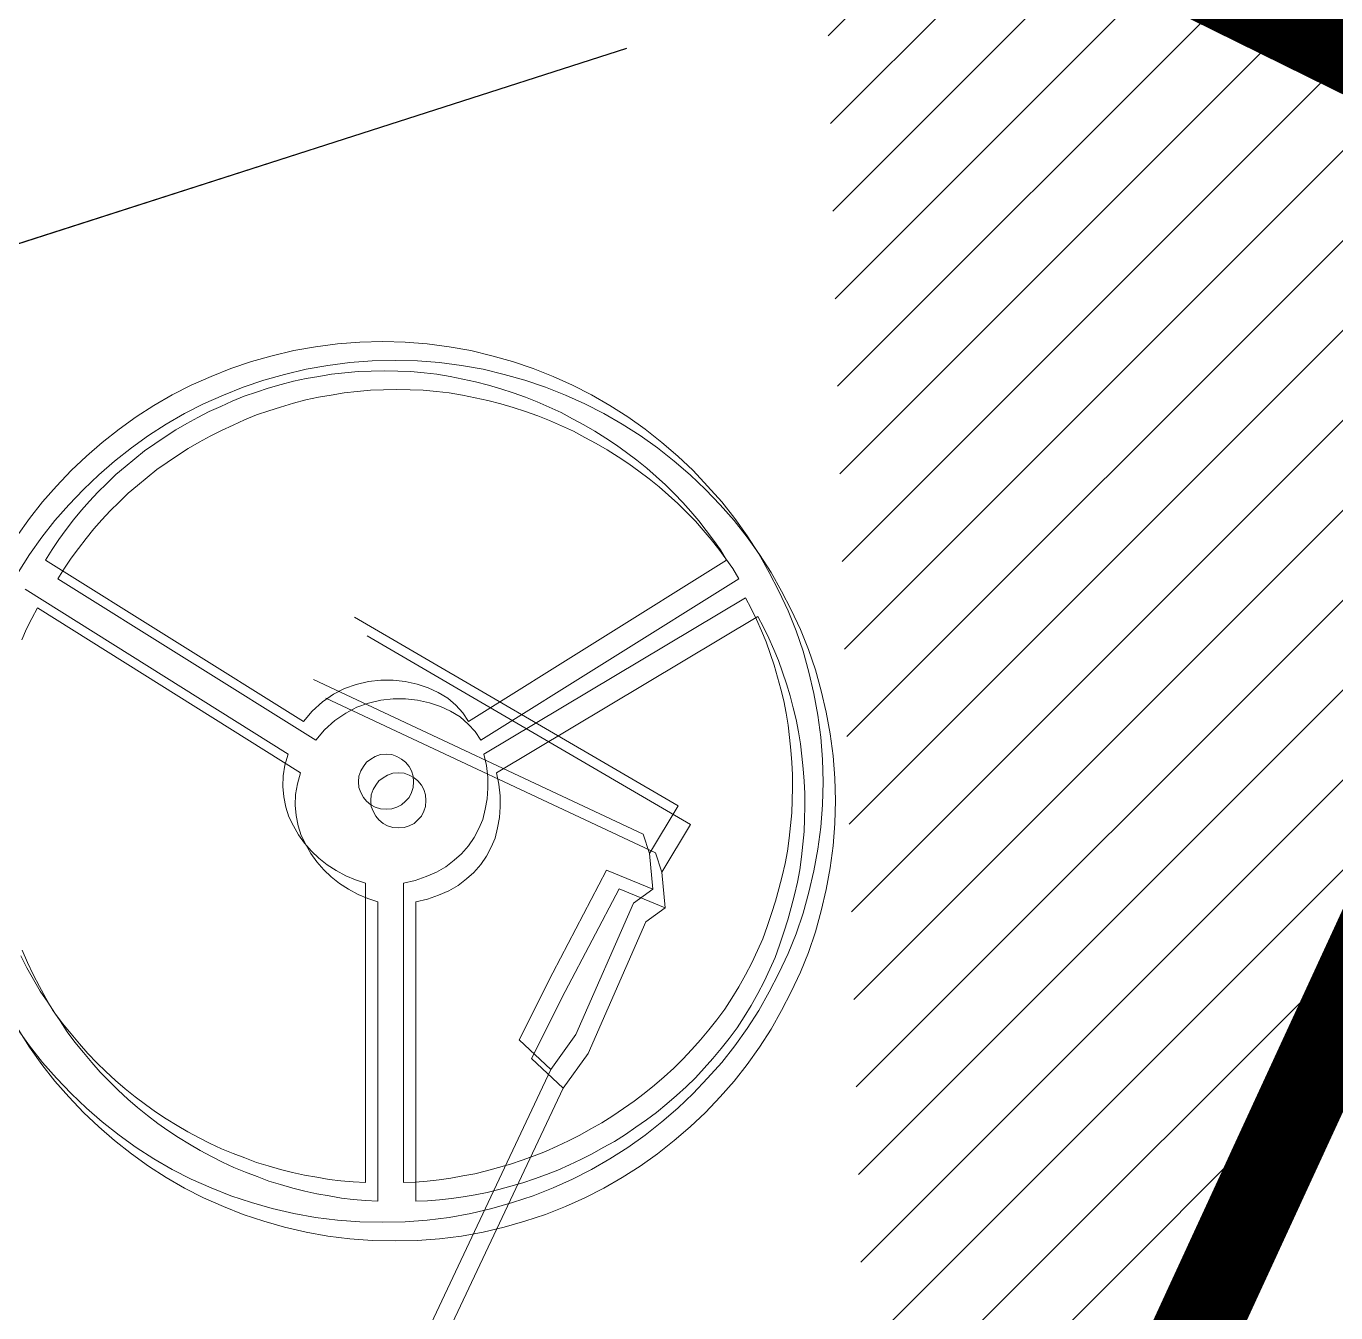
# Model space of a CAD drawing. Header units: millimetres. Extents: x 519 to 9564855, y -810 to 5021775.
# Drawn here: x 9525834.34 to 9525865.24, y 5001600.5 to 5001630.85 of the extents above; entities that cross this region are included whole.
import ezdxf

# ---------------------------------------------------------------- set-up
doc = ezdxf.new("R2010")
doc.units = ezdxf.units.MM
doc.header["$LTSCALE"] = 2
doc.header["$MEASUREMENT"] = 0
doc.layers.add('COMPOUND', color=3, linetype='Continuous')
doc.layers.add('Скважины на 2015 год', color=7, linetype='Continuous')
for name, color, linetype, lineweight in [('PPLINE_GAS', 4, 'GAS_LINE', 30), ('Электро', 1, 'Continuous', 30), ('Электроснаб', 1, 'Continuous', 18), ('Электроснабжене', 1, 'Continuous', 18)]:
    doc.layers.add(name, color=color, linetype=linetype, lineweight=lineweight)
doc.styles.add('92051501$0$STANDARD', font='simplex.shx')
doc.linetypes.add('GAS_LINE', pattern='A,0.5,-0.2,["G",92051501$0$STANDARD,S=0.1,R=0,X=-0.1,Y=-0.05],-0.05', length=0.75)

msp = doc.modelspace()

# ---------------------------------------------------------------- hatches: boundary and pattern name
at = {"layer": 'Скважины на 2015 год', "linetype": 'ByBlock', "lineweight": 0, "ltscale": 5}
h = msp.add_hatch(dxfattribs=at)
h.set_pattern_fill('ANSI31', color=5, scale=12, style=0)
h.set_pattern_definition([(45, (0, 0), (-1.06066017178, 1.06066017178), [])])
edge = h.paths.add_edge_path()
edge.add_line((9525958.60383, 5001708.27085), (9525893.39864, 5001566.17323))
edge.add_line((9525874.00084, 5001626.27393), (9525853.10121, 5001636.5747))
edge.add_line((9525854.49929, 5001583.97465), (9525874.00084, 5001626.27393))
edge.add_line((9525853.10121, 5001636.5747), (9525897.80482, 5001735.37307))
edge.add_line((9525897.80482, 5001735.37307), (9525958.60383, 5001708.27085))
edge.add_line((9525893.337, 5001566.055), (9525854.49929, 5001583.97465))
h.paths.add_polyline_path([(9525871.46676, 5001634.53519), (9526011.01907, 5001690.91766), (9525998.22147, 5001722.59302), (9525858.66916, 5001666.21054)], flags=9)

# ---------------------------------------------------------------- linework, layer by layer
at = {"layer": 'COMPOUND', "lineweight": 0, "const_width": 2, "elevation": 0}
msp.add_lwpolyline([(9525893.39864, 5001566.17323), (9525854.49929, 5001583.97465), (9525874.00084, 5001626.27393), (9525853.10121, 5001636.5747), (9525897.80482, 5001735.37307), (9525958.60383, 5001708.27085), (9525893.39864, 5001566.17323)], dxfattribs=at)
at = {"layer": 'COMPOUND', "lineweight": 0, "const_width": 2}
msp.add_lwpolyline([(9525893.337, 5001566.055), (9525854.437, 5001583.855), (9525873.937, 5001626.155), (9525853.037, 5001636.455), (9525897.737, 5001735.255), (9525958.537, 5001708.155), (9525893.337, 5001566.055)], dxfattribs=at)
at = {"layer": 'PPLINE_GAS', "linetype": 'GAS_LINE', "lineweight": 0, "ltscale": 20}
msp.add_line((9525846.72, 5001606.241), (9525826.777, 5001563.987), dxfattribs=at)
at = {"layer": 'PPLINE_GAS', "color": 4, "linetype": 'GAS_LINE', "lineweight": 0, "ltscale": 20}
msp.add_line((9525847.01128, 5001605.80031, 11.90027), (9525827.06828, 5001563.54631, 11.90027), dxfattribs=at)
at = {"layer": 'PPLINE_GAS', "lineweight": 0}
for points in [[(9525842.75122, 5001623.41183), (9525842.75122, 5001623.41183), (9525843.28094, 5001623.40144), (9525843.80028, 5001623.35989), (9525844.31962, 5001623.28719), (9525844.82856, 5001623.20409), (9525845.32713, 5001623.07945), (9525845.8153, 5001622.94443), (9525846.30348, 5001622.77824), (9525846.77088, 5001622.59128), (9525847.22789, 5001622.38354), (9525847.67452, 5001622.15504), (9525848.11076, 5001621.90575), (9525848.53662, 5001621.6357), (9525848.9417, 5001621.34487), (9525849.3364, 5001621.03327), (9525849.71032, 5001620.71128), (9525850.07385, 5001620.36852), (9525850.41661, 5001620.00499), (9525850.74899, 5001619.63107), (9525851.06059, 5001619.23637), (9525851.35142, 5001618.83129), (9525851.62147, 5001618.40543), (9525851.87075, 5001617.96919), (9525852.09926, 5001617.52256), (9525852.31738, 5001617.06555), (9525852.50434, 5001616.58776), (9525852.67053, 5001616.10997), (9525852.80556, 5001615.61141), (9525852.91981, 5001615.11285), (9525853.01329, 5001614.6039), (9525853.086, 5001614.08456), (9525853.12755, 5001613.55484), (9525853.13793, 5001613.02512), (9525853.13793, 5001613.02512), (9525853.12755, 5001612.48501), (9525853.086, 5001611.95529), (9525853.01329, 5001611.43595), (9525852.91981, 5001610.927), (9525852.80556, 5001610.42844), (9525852.67053, 5001609.92988), (9525852.50434, 5001609.4417), (9525852.31738, 5001608.9743), (9525852.09926, 5001608.51728), (9525851.87075, 5001608.07066), (9525851.62147, 5001607.63441), (9525851.35142, 5001607.20856), (9525851.06059, 5001606.80348), (9525850.74899, 5001606.40878), (9525850.41661, 5001606.03486), (9525850.07385, 5001605.67133), (9525849.71032, 5001605.32856), (9525849.3364, 5001605.00658), (9525848.9417, 5001604.69498), (9525848.53662, 5001604.40415), (9525848.11076, 5001604.13409), (9525847.67452, 5001603.88481), (9525847.22789, 5001603.6563), (9525846.77088, 5001603.44857), (9525846.30348, 5001603.26161), (9525845.8153, 5001603.10581), (9525845.32713, 5001602.96039), (9525844.82856, 5001602.84614), (9525844.31962, 5001602.75266), (9525843.80028, 5001602.69034), (9525843.28094, 5001602.64879), (9525842.75122, 5001602.63841), (9525842.75122, 5001602.63841), (9525842.21111, 5001602.64879), (9525841.68139, 5001602.69034), (9525841.16206, 5001602.75266), (9525840.65311, 5001602.84614), (9525840.14416, 5001602.96039), (9525839.65598, 5001603.10581), (9525839.16781, 5001603.26161), (9525838.7004, 5001603.44857), (9525838.233, 5001603.6563), (9525837.78637, 5001603.88481), (9525837.35013, 5001604.13409), (9525836.93466, 5001604.40415), (9525836.52958, 5001604.69498), (9525836.13489, 5001605.00658), (9525835.76097, 5001605.32856), (9525835.39743, 5001605.67133), (9525835.05467, 5001606.03486), (9525834.72229, 5001606.40878), (9525834.42108, 5001606.80348), (9525834.13025, 5001607.20856)], [(9525834.13025, 5001618.83129), (9525834.42108, 5001619.23637), (9525834.72229, 5001619.63107), (9525835.05467, 5001620.00499), (9525835.39743, 5001620.36852), (9525835.76097, 5001620.71128), (9525836.13489, 5001621.03327), (9525836.52958, 5001621.34487), (9525836.93466, 5001621.6357), (9525837.35013, 5001621.90575), (9525837.78637, 5001622.15504), (9525838.233, 5001622.38354), (9525838.7004, 5001622.59128), (9525839.16781, 5001622.77824), (9525839.65598, 5001622.94443), (9525840.14416, 5001623.07945), (9525840.65311, 5001623.20409), (9525841.16206, 5001623.28719), (9525841.68139, 5001623.35989), (9525842.21111, 5001623.40144), (9525842.75122, 5001623.41183)], [(9525840.88161, 5001614.4481), (9525840.88161, 5001614.4481), (9525841.08935, 5001614.69738), (9525841.32824, 5001614.9155), (9525841.58791, 5001615.09207), (9525841.84758, 5001615.2271), (9525842.12802, 5001615.32058), (9525842.41885, 5001615.39329), (9525842.70968, 5001615.42445), (9525843.0005, 5001615.42445), (9525843.28094, 5001615.39329), (9525843.56139, 5001615.33097), (9525843.82105, 5001615.24787), (9525844.05995, 5001615.13362), (9525844.28846, 5001614.99859), (9525844.47542, 5001614.8324), (9525844.6416, 5001614.65583), (9525844.77663, 5001614.4481), (9525850.86324, 5001618.26002), (9525850.86324, 5001618.26002), (9525850.71783, 5001618.49891), (9525850.55164, 5001618.72742), (9525850.38545, 5001618.95593), (9525850.20888, 5001619.18444), (9525850.02192, 5001619.40256), (9525849.83496, 5001619.62068), (9525849.62722, 5001619.82841), (9525849.41949, 5001620.03615), (9525849.20137, 5001620.23349), (9525848.98325, 5001620.43084), (9525848.74435, 5001620.6178), (9525848.50546, 5001620.79438), (9525848.26657, 5001620.97095), (9525848.01728, 5001621.13714), (9525847.75762, 5001621.30333), (9525847.49795, 5001621.44874), (9525847.22789, 5001621.59415), (9525846.95784, 5001621.73957), (9525846.6774, 5001621.86421), (9525846.39696, 5001621.98885), (9525846.11652, 5001622.1031), (9525845.82569, 5001622.20697), (9525845.53486, 5001622.30045), (9525845.24403, 5001622.38354), (9525844.94282, 5001622.46664), (9525844.6416, 5001622.52896), (9525844.34039, 5001622.59128), (9525844.02879, 5001622.64321), (9525843.72757, 5001622.67437), (9525843.41597, 5001622.70553), (9525843.10437, 5001622.71592), (9525842.79277, 5001622.7263), (9525842.79277, 5001622.7263), (9525842.48117, 5001622.71592), (9525842.16957, 5001622.70553), (9525841.85796, 5001622.67437), (9525841.54636, 5001622.64321), (9525841.24515, 5001622.59128), (9525840.94393, 5001622.53934), (9525840.64272, 5001622.47702), (9525840.35189, 5001622.40432), (9525840.05068, 5001622.31084), (9525839.77024, 5001622.21736), (9525839.47941, 5001622.12388), (9525839.19897, 5001622.00962), (9525838.92891, 5001621.88498), (9525838.65886, 5001621.76034), (9525838.3888, 5001621.62531), (9525838.12914, 5001621.4799), (9525837.86947, 5001621.33449), (9525837.62019, 5001621.1683), (9525837.37091, 5001621.00211), (9525837.13201, 5001620.83592), (9525836.9035, 5001620.64896), (9525836.675, 5001620.462), (9525836.45688, 5001620.27504), (9525836.23875, 5001620.06731), (9525836.03102, 5001619.85957), (9525835.83367, 5001619.65184), (9525835.64671, 5001619.43372), (9525835.45975, 5001619.20521), (9525835.28318, 5001618.9767), (9525835.1066, 5001618.74819), (9525834.9508, 5001618.5093), (9525834.795, 5001618.26002), (9525840.88161, 5001614.4481)], [(9525842.34614, 5001610.63617), (9525842.34614, 5001610.63617), (9525842.10725, 5001610.71927), (9525841.87874, 5001610.81275), (9525841.65023, 5001610.93739), (9525841.4425, 5001611.07242), (9525841.24515, 5001611.22822), (9525841.06857, 5001611.3944), (9525840.90239, 5001611.58136), (9525840.76736, 5001611.77871), (9525840.64272, 5001611.98645), (9525840.53885, 5001612.20457), (9525840.46615, 5001612.43307), (9525840.41421, 5001612.67197), (9525840.39344, 5001612.92125), (9525840.40383, 5001613.17053), (9525840.44537, 5001613.41981), (9525840.51808, 5001613.67948), (9525834.31721, 5001617.5745)], [(9525845.14017, 5001613.67948), (9525845.14017, 5001613.67948), (9525845.20249, 5001613.40943), (9525845.23365, 5001613.13937), (9525845.23365, 5001612.8797), (9525845.21287, 5001612.63042), (9525845.17133, 5001612.38114), (9525845.10901, 5001612.14225), (9525845.01552, 5001611.92413), (9525844.91166, 5001611.71639), (9525844.77663, 5001611.51904), (9525844.61044, 5001611.33208), (9525844.43387, 5001611.17628), (9525844.23652, 5001611.02048), (9525844.0184, 5001610.89584), (9525843.77951, 5001610.79197), (9525843.51984, 5001610.69849), (9525843.2394, 5001610.63617), (9525843.2394, 5001603.57321), (9525843.2394, 5001603.57321), (9525843.51984, 5001603.5836), (9525843.80028, 5001603.60437), (9525844.08072, 5001603.63553), (9525844.36116, 5001603.67708), (9525844.6416, 5001603.72901), (9525844.92204, 5001603.78094), (9525845.20249, 5001603.85365), (9525845.48293, 5001603.92636), (9525845.76337, 5001604.00945), (9525846.04381, 5001604.10293), (9525846.32425, 5001604.2068), (9525846.5943, 5001604.31067), (9525846.86436, 5001604.43531), (9525847.13441, 5001604.55995), (9525847.40447, 5001604.69498), (9525847.66414, 5001604.84039), (9525847.9238, 5001604.9858), (9525848.18347, 5001605.15199), (9525848.43275, 5001605.31818), (9525848.68203, 5001605.49475), (9525848.92093, 5001605.67133), (9525849.15982, 5001605.86867), (9525849.38833, 5001606.06602), (9525849.61684, 5001606.27376), (9525849.83496, 5001606.48149), (9525850.04269, 5001606.71), (9525850.25043, 5001606.9385), (9525850.44777, 5001607.1774), (9525850.63474, 5001607.41629), (9525850.8217, 5001607.66557), (9525850.98788, 5001607.92524), (9525851.15407, 5001608.1953), (9525851.15407, 5001608.1953), (9525851.30987, 5001608.47574), (9525851.45529, 5001608.75618), (9525851.59031, 5001609.04701), (9525851.71495, 5001609.32745), (9525851.81882, 5001609.61828), (9525851.92269, 5001609.91949), (9525852.01617, 5001610.21032), (9525852.09926, 5001610.50115), (9525852.17197, 5001610.80236), (9525852.24468, 5001611.10358), (9525852.29661, 5001611.3944), (9525852.33816, 5001611.69562), (9525852.36932, 5001611.99683), (9525852.40048, 5001612.29805), (9525852.41086, 5001612.58888), (9525852.42125, 5001612.89009), (9525852.42125, 5001613.1913), (9525852.40048, 5001613.48213), (9525852.3797, 5001613.77296), (9525852.34854, 5001614.07418), (9525852.31738, 5001614.365), (9525852.26545, 5001614.64544), (9525852.21352, 5001614.93627), (9525852.14081, 5001615.21671), (9525852.0681, 5001615.49715), (9525851.98501, 5001615.7776), (9525851.89153, 5001616.05804), (9525851.79805, 5001616.32809), (9525851.68379, 5001616.58776), (9525851.56954, 5001616.85781), (9525851.4449, 5001617.11748), (9525851.30987, 5001617.36676), (9525845.14017, 5001613.67948)], [(9525842.089, 5001616.913), (9525849.721, 5001612.462)], [(9525841.121, 5001615.44), (9525848.896, 5001611.79), (9525849.043, 5001611.337)], [(9525842.83432, 5001613.67948), (9525842.83432, 5001613.67948), (9525842.69929, 5001613.66909), (9525842.57465, 5001613.62755), (9525842.47078, 5001613.56523), (9525842.36691, 5001613.49252), (9525842.29421, 5001613.38865), (9525842.23189, 5001613.28479), (9525842.19034, 5001613.16014), (9525842.17995, 5001613.02512), (9525842.17995, 5001613.02512), (9525842.19034, 5001612.89009), (9525842.23189, 5001612.77584), (9525842.29421, 5001612.66158), (9525842.36691, 5001612.5681), (9525842.47078, 5001612.48501), (9525842.57465, 5001612.43307), (9525842.69929, 5001612.39153), (9525842.83432, 5001612.38114), (9525842.83432, 5001612.38114), (9525842.96934, 5001612.39153), (9525843.0836, 5001612.43307), (9525843.19785, 5001612.48501), (9525843.29133, 5001612.5681), (9525843.37442, 5001612.66158), (9525843.42636, 5001612.77584), (9525843.4679, 5001612.89009), (9525843.47829, 5001613.02512), (9525843.47829, 5001613.02512), (9525843.4679, 5001613.16014), (9525843.42636, 5001613.28479), (9525843.37442, 5001613.38865), (9525843.29133, 5001613.49252), (9525843.19785, 5001613.56523), (9525843.0836, 5001613.62755), (9525842.96934, 5001613.66909), (9525842.83432, 5001613.67948)], [(9525849.721, 5001612.462), (9525849.043, 5001611.337), (9525849.126, 5001610.495), (9525848.667, 5001610.169), (9525847.31, 5001607.063), (9525846.72, 5001606.241)], [(9525849.126, 5001610.495), (9525848.034, 5001610.941), (9525846.767, 5001608.519), (9525845.971, 5001606.939), (9525846.72, 5001606.241)], [(9525834.21335, 5001608.92237), (9525834.35876, 5001608.64193), (9525834.51456, 5001608.36148), (9525834.51456, 5001608.36148), (9525834.67036, 5001608.09143), (9525834.84694, 5001607.83176), (9525835.01312, 5001607.57209), (9525835.20008, 5001607.32281), (9525835.39743, 5001607.08392), (9525835.59478, 5001606.84502), (9525835.79213, 5001606.61652), (9525836.01025, 5001606.3984), (9525836.21798, 5001606.19066), (9525836.44649, 5001605.98293), (9525836.675, 5001605.78558), (9525836.91389, 5001605.59862), (9525837.15278, 5001605.41166), (9525837.39168, 5001605.24547), (9525837.64096, 5001605.07928), (9525837.90063, 5001604.92348), (9525838.14991, 5001604.76768), (9525838.41996, 5001604.63266), (9525838.67963, 5001604.49763), (9525838.94969, 5001604.37299), (9525839.21974, 5001604.25873), (9525839.50018, 5001604.15487), (9525839.77024, 5001604.051), (9525840.05068, 5001603.96791), (9525840.34151, 5001603.88481), (9525840.62195, 5001603.81211), (9525840.90239, 5001603.74978), (9525841.19322, 5001603.69785), (9525841.48404, 5001603.64592), (9525841.76448, 5001603.61476), (9525842.05531, 5001603.59398), (9525842.34614, 5001603.57321), (9525842.34614, 5001610.63617)]]:
    msp.add_lwpolyline(points, dxfattribs=at)
at = {"layer": 'PPLINE_GAS', "color": 4, "lineweight": 0, "elevation": 11.90027}
for points in [[(9525843.0425, 5001622.97114), (9525843.0425, 5001622.97114), (9525843.57223, 5001622.96075), (9525844.09156, 5001622.9192), (9525844.6109, 5001622.8465), (9525845.11985, 5001622.7634), (9525845.61841, 5001622.63876), (9525846.10658, 5001622.50373), (9525846.59476, 5001622.33755), (9525847.06216, 5001622.15059), (9525847.51918, 5001621.94285), (9525847.96581, 5001621.71434), (9525848.40205, 5001621.46506), (9525848.8279, 5001621.19501), (9525849.23298, 5001620.90418), (9525849.62768, 5001620.59258), (9525850.0016, 5001620.27059), (9525850.36514, 5001619.92783), (9525850.7079, 5001619.56429), (9525851.04027, 5001619.19037), (9525851.35187, 5001618.79568), (9525851.6427, 5001618.3906), (9525851.91276, 5001617.96474), (9525852.16204, 5001617.5285), (9525852.39054, 5001617.08187), (9525852.60867, 5001616.62486), (9525852.79563, 5001616.14707), (9525852.96181, 5001615.66928), (9525853.09684, 5001615.17072), (9525853.21109, 5001614.67215), (9525853.30457, 5001614.16321), (9525853.37728, 5001613.64387), (9525853.41883, 5001613.11415), (9525853.42922, 5001612.58443), (9525853.42922, 5001612.58443), (9525853.41883, 5001612.04432), (9525853.37728, 5001611.51459), (9525853.30457, 5001610.99526), (9525853.21109, 5001610.48631), (9525853.09684, 5001609.98775), (9525852.96181, 5001609.48919), (9525852.79563, 5001609.00101), (9525852.60867, 5001608.53361), (9525852.39054, 5001608.07659), (9525852.16204, 5001607.62996), (9525851.91276, 5001607.19372), (9525851.6427, 5001606.76787), (9525851.35187, 5001606.36279), (9525851.04027, 5001605.96809), (9525850.7079, 5001605.59417), (9525850.36514, 5001605.23063), (9525850.0016, 5001604.88787), (9525849.62768, 5001604.56588), (9525849.23298, 5001604.25428), (9525848.8279, 5001603.96346), (9525848.40205, 5001603.6934), (9525847.96581, 5001603.44412), (9525847.51918, 5001603.21561), (9525847.06216, 5001603.00788), (9525846.59476, 5001602.82092), (9525846.10658, 5001602.66512), (9525845.61841, 5001602.5197), (9525845.11985, 5001602.40545), (9525844.6109, 5001602.31197), (9525844.09156, 5001602.24965), (9525843.57223, 5001602.2081), (9525843.0425, 5001602.19771), (9525843.0425, 5001602.19771), (9525842.5024, 5001602.2081), (9525841.97267, 5001602.24965), (9525841.45334, 5001602.31197), (9525840.94439, 5001602.40545), (9525840.43544, 5001602.5197), (9525839.94727, 5001602.66512), (9525839.45909, 5001602.82092), (9525838.99169, 5001603.00788), (9525838.52429, 5001603.21561), (9525838.07766, 5001603.44412), (9525837.64142, 5001603.6934), (9525837.22595, 5001603.96346), (9525836.82087, 5001604.25428), (9525836.42617, 5001604.56588), (9525836.05225, 5001604.88787), (9525835.68871, 5001605.23063), (9525835.34595, 5001605.59417), (9525835.01358, 5001605.96809), (9525834.71236, 5001606.36279), (9525834.42154, 5001606.76787), (9525834.15148, 5001607.19372)], [(9525834.15148, 5001617.96474), (9525834.42154, 5001618.3906), (9525834.71236, 5001618.79568), (9525835.01358, 5001619.19037), (9525835.34595, 5001619.56429), (9525835.68871, 5001619.92783), (9525836.05225, 5001620.27059), (9525836.42617, 5001620.59258), (9525836.82087, 5001620.90418), (9525837.22595, 5001621.19501), (9525837.64142, 5001621.46506), (9525838.07766, 5001621.71434), (9525838.52429, 5001621.94285), (9525838.99169, 5001622.15059), (9525839.45909, 5001622.33755), (9525839.94727, 5001622.50373), (9525840.43544, 5001622.63876), (9525840.94439, 5001622.7634), (9525841.45334, 5001622.8465), (9525841.97267, 5001622.9192), (9525842.5024, 5001622.96075), (9525843.0425, 5001622.97114)], [(9525843.0425, 5001622.97114), (9525843.0425, 5001622.97114), (9525843.57223, 5001622.96075), (9525844.09156, 5001622.9192), (9525844.6109, 5001622.8465), (9525845.11985, 5001622.7634), (9525845.61841, 5001622.63876), (9525846.10658, 5001622.50373), (9525846.59476, 5001622.33755), (9525847.06216, 5001622.15059), (9525847.51918, 5001621.94285), (9525847.96581, 5001621.71434), (9525848.40205, 5001621.46506), (9525848.8279, 5001621.19501), (9525849.23298, 5001620.90418), (9525849.62768, 5001620.59258), (9525850.0016, 5001620.27059), (9525850.36514, 5001619.92783), (9525850.7079, 5001619.56429), (9525851.04027, 5001619.19037), (9525851.35187, 5001618.79568), (9525851.6427, 5001618.3906), (9525851.91276, 5001617.96474), (9525852.16204, 5001617.5285), (9525852.39054, 5001617.08187), (9525852.60867, 5001616.62486), (9525852.79563, 5001616.14707), (9525852.96181, 5001615.66928), (9525853.09684, 5001615.17072), (9525853.21109, 5001614.67215), (9525853.30457, 5001614.16321), (9525853.37728, 5001613.64387), (9525853.41883, 5001613.11415), (9525853.42922, 5001612.58443), (9525853.42922, 5001612.58443), (9525853.41883, 5001612.04432), (9525853.37728, 5001611.51459), (9525853.30457, 5001610.99526), (9525853.21109, 5001610.48631), (9525853.09684, 5001609.98775), (9525852.96181, 5001609.48919), (9525852.79563, 5001609.00101), (9525852.60867, 5001608.53361), (9525852.39054, 5001608.07659), (9525852.16204, 5001607.62996), (9525851.91276, 5001607.19372), (9525851.6427, 5001606.76787), (9525851.35187, 5001606.36279), (9525851.04027, 5001605.96809), (9525850.7079, 5001605.59417), (9525850.36514, 5001605.23063), (9525850.0016, 5001604.88787), (9525849.62768, 5001604.56588), (9525849.23298, 5001604.25428), (9525848.8279, 5001603.96346), (9525848.40205, 5001603.6934), (9525847.96581, 5001603.44412), (9525847.51918, 5001603.21561), (9525847.06216, 5001603.00788), (9525846.59476, 5001602.82092), (9525846.10658, 5001602.66512), (9525845.61841, 5001602.5197), (9525845.11985, 5001602.40545), (9525844.6109, 5001602.31197), (9525844.09156, 5001602.24965), (9525843.57223, 5001602.2081), (9525843.0425, 5001602.19771), (9525843.0425, 5001602.19771), (9525842.5024, 5001602.2081), (9525841.97267, 5001602.24965), (9525841.45334, 5001602.31197), (9525840.94439, 5001602.40545), (9525840.43544, 5001602.5197), (9525839.94727, 5001602.66512), (9525839.45909, 5001602.82092), (9525838.99169, 5001603.00788), (9525838.52429, 5001603.21561), (9525838.07766, 5001603.44412), (9525837.64142, 5001603.6934), (9525837.22595, 5001603.96346), (9525836.82087, 5001604.25428), (9525836.42617, 5001604.56588), (9525836.05225, 5001604.88787), (9525835.68871, 5001605.23063), (9525835.34595, 5001605.59417), (9525835.01358, 5001605.96809), (9525834.71236, 5001606.36279), (9525834.42154, 5001606.76787), (9525834.15148, 5001607.19372)], [(9525834.15148, 5001617.96474), (9525834.42154, 5001618.3906), (9525834.71236, 5001618.79568), (9525835.01358, 5001619.19037), (9525835.34595, 5001619.56429), (9525835.68871, 5001619.92783), (9525836.05225, 5001620.27059), (9525836.42617, 5001620.59258), (9525836.82087, 5001620.90418), (9525837.22595, 5001621.19501), (9525837.64142, 5001621.46506), (9525838.07766, 5001621.71434), (9525838.52429, 5001621.94285), (9525838.99169, 5001622.15059), (9525839.45909, 5001622.33755), (9525839.94727, 5001622.50373), (9525840.43544, 5001622.63876), (9525840.94439, 5001622.7634), (9525841.45334, 5001622.8465), (9525841.97267, 5001622.9192), (9525842.5024, 5001622.96075), (9525843.0425, 5001622.97114)], [(9525843.0425, 5001622.97114), (9525843.0425, 5001622.97114), (9525843.57223, 5001622.96075), (9525844.09156, 5001622.9192), (9525844.6109, 5001622.8465), (9525845.11985, 5001622.7634), (9525845.61841, 5001622.63876), (9525846.10658, 5001622.50373), (9525846.59476, 5001622.33755), (9525847.06216, 5001622.15059), (9525847.51918, 5001621.94285), (9525847.96581, 5001621.71434), (9525848.40205, 5001621.46506), (9525848.8279, 5001621.19501), (9525849.23298, 5001620.90418), (9525849.62768, 5001620.59258), (9525850.0016, 5001620.27059), (9525850.36514, 5001619.92783), (9525850.7079, 5001619.56429), (9525851.04027, 5001619.19037), (9525851.35187, 5001618.79568), (9525851.6427, 5001618.3906), (9525851.91276, 5001617.96474), (9525852.16204, 5001617.5285), (9525852.39054, 5001617.08187), (9525852.60867, 5001616.62486), (9525852.79563, 5001616.14707), (9525852.96181, 5001615.66928), (9525853.09684, 5001615.17072), (9525853.21109, 5001614.67215), (9525853.30457, 5001614.16321), (9525853.37728, 5001613.64387), (9525853.41883, 5001613.11415), (9525853.42922, 5001612.58443), (9525853.42922, 5001612.58443), (9525853.41883, 5001612.04432), (9525853.37728, 5001611.51459), (9525853.30457, 5001610.99526), (9525853.21109, 5001610.48631), (9525853.09684, 5001609.98775), (9525852.96181, 5001609.48919), (9525852.79563, 5001609.00101), (9525852.60867, 5001608.53361), (9525852.39054, 5001608.07659), (9525852.16204, 5001607.62996), (9525851.91276, 5001607.19372), (9525851.6427, 5001606.76787), (9525851.35187, 5001606.36279), (9525851.04027, 5001605.96809), (9525850.7079, 5001605.59417), (9525850.36514, 5001605.23063), (9525850.0016, 5001604.88787), (9525849.62768, 5001604.56588), (9525849.23298, 5001604.25428), (9525848.8279, 5001603.96346), (9525848.40205, 5001603.6934), (9525847.96581, 5001603.44412), (9525847.51918, 5001603.21561), (9525847.06216, 5001603.00788), (9525846.59476, 5001602.82092), (9525846.10658, 5001602.66512), (9525845.61841, 5001602.5197), (9525845.11985, 5001602.40545), (9525844.6109, 5001602.31197), (9525844.09156, 5001602.24965), (9525843.57223, 5001602.2081), (9525843.0425, 5001602.19771), (9525843.0425, 5001602.19771), (9525842.5024, 5001602.2081), (9525841.97267, 5001602.24965), (9525841.45334, 5001602.31197), (9525840.94439, 5001602.40545), (9525840.43544, 5001602.5197), (9525839.94727, 5001602.66512), (9525839.45909, 5001602.82092), (9525838.99169, 5001603.00788), (9525838.52429, 5001603.21561), (9525838.07766, 5001603.44412), (9525837.64142, 5001603.6934), (9525837.22595, 5001603.96346), (9525836.82087, 5001604.25428), (9525836.42617, 5001604.56588), (9525836.05225, 5001604.88787), (9525835.68871, 5001605.23063), (9525835.34595, 5001605.59417), (9525835.01358, 5001605.96809), (9525834.71236, 5001606.36279), (9525834.42154, 5001606.76787), (9525834.15148, 5001607.19372)], [(9525834.15148, 5001617.96474), (9525834.42154, 5001618.3906), (9525834.71236, 5001618.79568), (9525835.01358, 5001619.19037), (9525835.34595, 5001619.56429), (9525835.68871, 5001619.92783), (9525836.05225, 5001620.27059), (9525836.42617, 5001620.59258), (9525836.82087, 5001620.90418), (9525837.22595, 5001621.19501), (9525837.64142, 5001621.46506), (9525838.07766, 5001621.71434), (9525838.52429, 5001621.94285), (9525838.99169, 5001622.15059), (9525839.45909, 5001622.33755), (9525839.94727, 5001622.50373), (9525840.43544, 5001622.63876), (9525840.94439, 5001622.7634), (9525841.45334, 5001622.8465), (9525841.97267, 5001622.9192), (9525842.5024, 5001622.96075), (9525843.0425, 5001622.97114)], [(9525841.1729, 5001614.0074), (9525841.1729, 5001614.0074), (9525841.38063, 5001614.25669), (9525841.61953, 5001614.47481), (9525841.87919, 5001614.65138), (9525842.13886, 5001614.78641), (9525842.4193, 5001614.87989), (9525842.71013, 5001614.9526), (9525843.00096, 5001614.98376), (9525843.29179, 5001614.98376), (9525843.57223, 5001614.9526), (9525843.85267, 5001614.89028), (9525844.11234, 5001614.80718), (9525844.35123, 5001614.69293), (9525844.57974, 5001614.5579), (9525844.7667, 5001614.39171), (9525844.93289, 5001614.21514), (9525845.06791, 5001614.0074), (9525851.15453, 5001617.81933), (9525851.15453, 5001617.81933), (9525851.00911, 5001618.05822), (9525850.84292, 5001618.28673), (9525850.67674, 5001618.51524), (9525850.50016, 5001618.74374), (9525850.3132, 5001618.96187), (9525850.12624, 5001619.17999), (9525849.91851, 5001619.38772), (9525849.71077, 5001619.59545), (9525849.49265, 5001619.7928), (9525849.27453, 5001619.99015), (9525849.03564, 5001620.17711), (9525848.79674, 5001620.35368), (9525848.55785, 5001620.53026), (9525848.30857, 5001620.69645), (9525848.0489, 5001620.86263), (9525847.78923, 5001621.00805), (9525847.51918, 5001621.15346), (9525847.24912, 5001621.29888), (9525846.96868, 5001621.42352), (9525846.68824, 5001621.54816), (9525846.4078, 5001621.66241), (9525846.11697, 5001621.76628), (9525845.82614, 5001621.85976), (9525845.53532, 5001621.94285), (9525845.2341, 5001622.02595), (9525844.93289, 5001622.08827), (9525844.63167, 5001622.15059), (9525844.32007, 5001622.20252), (9525844.01886, 5001622.23368), (9525843.70725, 5001622.26484), (9525843.39565, 5001622.27523), (9525843.08405, 5001622.28561), (9525843.08405, 5001622.28561), (9525842.77245, 5001622.27523), (9525842.46085, 5001622.26484), (9525842.14925, 5001622.23368), (9525841.83765, 5001622.20252), (9525841.53643, 5001622.15059), (9525841.23522, 5001622.09865), (9525840.934, 5001622.03633), (9525840.64317, 5001621.96362), (9525840.34196, 5001621.87014), (9525840.06152, 5001621.77666), (9525839.77069, 5001621.68318), (9525839.49025, 5001621.56893), (9525839.2202, 5001621.44429), (9525838.95014, 5001621.31965), (9525838.68009, 5001621.18462), (9525838.42042, 5001621.03921), (9525838.16075, 5001620.89379), (9525837.91147, 5001620.72761), (9525837.66219, 5001620.56142), (9525837.42329, 5001620.39523), (9525837.19479, 5001620.20827), (9525836.96628, 5001620.02131), (9525836.74816, 5001619.83435), (9525836.53004, 5001619.62662), (9525836.3223, 5001619.41888), (9525836.12496, 5001619.21115), (9525835.93799, 5001618.99303), (9525835.75103, 5001618.76452), (9525835.57446, 5001618.53601), (9525835.39789, 5001618.3075), (9525835.24209, 5001618.06861), (9525835.08628, 5001617.81933), (9525841.1729, 5001614.0074)], [(9525841.1729, 5001614.0074), (9525841.1729, 5001614.0074), (9525841.38063, 5001614.25669), (9525841.61953, 5001614.47481), (9525841.87919, 5001614.65138), (9525842.13886, 5001614.78641), (9525842.4193, 5001614.87989), (9525842.71013, 5001614.9526), (9525843.00096, 5001614.98376), (9525843.29179, 5001614.98376), (9525843.57223, 5001614.9526), (9525843.85267, 5001614.89028), (9525844.11234, 5001614.80718), (9525844.35123, 5001614.69293), (9525844.57974, 5001614.5579), (9525844.7667, 5001614.39171), (9525844.93289, 5001614.21514), (9525845.06791, 5001614.0074), (9525851.15453, 5001617.81933), (9525851.15453, 5001617.81933), (9525851.00911, 5001618.05822), (9525850.84292, 5001618.28673), (9525850.67674, 5001618.51524), (9525850.50016, 5001618.74374), (9525850.3132, 5001618.96187), (9525850.12624, 5001619.17999), (9525849.91851, 5001619.38772), (9525849.71077, 5001619.59545), (9525849.49265, 5001619.7928), (9525849.27453, 5001619.99015), (9525849.03564, 5001620.17711), (9525848.79674, 5001620.35368), (9525848.55785, 5001620.53026), (9525848.30857, 5001620.69645), (9525848.0489, 5001620.86263), (9525847.78923, 5001621.00805), (9525847.51918, 5001621.15346), (9525847.24912, 5001621.29888), (9525846.96868, 5001621.42352), (9525846.68824, 5001621.54816), (9525846.4078, 5001621.66241), (9525846.11697, 5001621.76628), (9525845.82614, 5001621.85976), (9525845.53532, 5001621.94285), (9525845.2341, 5001622.02595), (9525844.93289, 5001622.08827), (9525844.63167, 5001622.15059), (9525844.32007, 5001622.20252), (9525844.01886, 5001622.23368), (9525843.70725, 5001622.26484), (9525843.39565, 5001622.27523), (9525843.08405, 5001622.28561), (9525843.08405, 5001622.28561), (9525842.77245, 5001622.27523), (9525842.46085, 5001622.26484), (9525842.14925, 5001622.23368), (9525841.83765, 5001622.20252), (9525841.53643, 5001622.15059), (9525841.23522, 5001622.09865), (9525840.934, 5001622.03633), (9525840.64317, 5001621.96362), (9525840.34196, 5001621.87014), (9525840.06152, 5001621.77666), (9525839.77069, 5001621.68318), (9525839.49025, 5001621.56893), (9525839.2202, 5001621.44429), (9525838.95014, 5001621.31965), (9525838.68009, 5001621.18462), (9525838.42042, 5001621.03921), (9525838.16075, 5001620.89379), (9525837.91147, 5001620.72761), (9525837.66219, 5001620.56142), (9525837.42329, 5001620.39523), (9525837.19479, 5001620.20827), (9525836.96628, 5001620.02131), (9525836.74816, 5001619.83435), (9525836.53004, 5001619.62662), (9525836.3223, 5001619.41888), (9525836.12496, 5001619.21115), (9525835.93799, 5001618.99303), (9525835.75103, 5001618.76452), (9525835.57446, 5001618.53601), (9525835.39789, 5001618.3075), (9525835.24209, 5001618.06861), (9525835.08628, 5001617.81933), (9525841.1729, 5001614.0074)], [(9525841.1729, 5001614.0074), (9525841.1729, 5001614.0074), (9525841.38063, 5001614.25669), (9525841.61953, 5001614.47481), (9525841.87919, 5001614.65138), (9525842.13886, 5001614.78641), (9525842.4193, 5001614.87989), (9525842.71013, 5001614.9526), (9525843.00096, 5001614.98376), (9525843.29179, 5001614.98376), (9525843.57223, 5001614.9526), (9525843.85267, 5001614.89028), (9525844.11234, 5001614.80718), (9525844.35123, 5001614.69293), (9525844.57974, 5001614.5579), (9525844.7667, 5001614.39171), (9525844.93289, 5001614.21514), (9525845.06791, 5001614.0074), (9525851.15453, 5001617.81933), (9525851.15453, 5001617.81933), (9525851.00911, 5001618.05822), (9525850.84292, 5001618.28673), (9525850.67674, 5001618.51524), (9525850.50016, 5001618.74374), (9525850.3132, 5001618.96187), (9525850.12624, 5001619.17999), (9525849.91851, 5001619.38772), (9525849.71077, 5001619.59545), (9525849.49265, 5001619.7928), (9525849.27453, 5001619.99015), (9525849.03564, 5001620.17711), (9525848.79674, 5001620.35368), (9525848.55785, 5001620.53026), (9525848.30857, 5001620.69645), (9525848.0489, 5001620.86263), (9525847.78923, 5001621.00805), (9525847.51918, 5001621.15346), (9525847.24912, 5001621.29888), (9525846.96868, 5001621.42352), (9525846.68824, 5001621.54816), (9525846.4078, 5001621.66241), (9525846.11697, 5001621.76628), (9525845.82614, 5001621.85976), (9525845.53532, 5001621.94285), (9525845.2341, 5001622.02595), (9525844.93289, 5001622.08827), (9525844.63167, 5001622.15059), (9525844.32007, 5001622.20252), (9525844.01886, 5001622.23368), (9525843.70725, 5001622.26484), (9525843.39565, 5001622.27523), (9525843.08405, 5001622.28561), (9525843.08405, 5001622.28561), (9525842.77245, 5001622.27523), (9525842.46085, 5001622.26484), (9525842.14925, 5001622.23368), (9525841.83765, 5001622.20252), (9525841.53643, 5001622.15059), (9525841.23522, 5001622.09865), (9525840.934, 5001622.03633), (9525840.64317, 5001621.96362), (9525840.34196, 5001621.87014), (9525840.06152, 5001621.77666), (9525839.77069, 5001621.68318), (9525839.49025, 5001621.56893), (9525839.2202, 5001621.44429), (9525838.95014, 5001621.31965), (9525838.68009, 5001621.18462), (9525838.42042, 5001621.03921), (9525838.16075, 5001620.89379), (9525837.91147, 5001620.72761), (9525837.66219, 5001620.56142), (9525837.42329, 5001620.39523), (9525837.19479, 5001620.20827), (9525836.96628, 5001620.02131), (9525836.74816, 5001619.83435), (9525836.53004, 5001619.62662), (9525836.3223, 5001619.41888), (9525836.12496, 5001619.21115), (9525835.93799, 5001618.99303), (9525835.75103, 5001618.76452), (9525835.57446, 5001618.53601), (9525835.39789, 5001618.3075), (9525835.24209, 5001618.06861), (9525835.08628, 5001617.81933), (9525841.1729, 5001614.0074)], [(9525842.63742, 5001610.19548), (9525842.63742, 5001610.19548), (9525842.39853, 5001610.27858), (9525842.17002, 5001610.37206), (9525841.94151, 5001610.4967), (9525841.73378, 5001610.63172), (9525841.53643, 5001610.78752), (9525841.35986, 5001610.95371), (9525841.19367, 5001611.14067), (9525841.05864, 5001611.33802), (9525840.934, 5001611.54575), (9525840.83014, 5001611.76388), (9525840.75743, 5001611.99238), (9525840.7055, 5001612.23128), (9525840.68472, 5001612.48056), (9525840.69511, 5001612.72984), (9525840.73666, 5001612.97912), (9525840.80936, 5001613.23879), (9525834.6085, 5001617.1338), (9525834.6085, 5001617.1338), (9525834.47347, 5001616.88452), (9525834.34883, 5001616.63524), (9525834.23457, 5001616.37557)], [(9525842.63742, 5001610.19548), (9525842.63742, 5001610.19548), (9525842.39853, 5001610.27858), (9525842.17002, 5001610.37206), (9525841.94151, 5001610.4967), (9525841.73378, 5001610.63172), (9525841.53643, 5001610.78752), (9525841.35986, 5001610.95371), (9525841.19367, 5001611.14067), (9525841.05864, 5001611.33802), (9525840.934, 5001611.54575), (9525840.83014, 5001611.76388), (9525840.75743, 5001611.99238), (9525840.7055, 5001612.23128), (9525840.68472, 5001612.48056), (9525840.69511, 5001612.72984), (9525840.73666, 5001612.97912), (9525840.80936, 5001613.23879), (9525834.6085, 5001617.1338), (9525834.6085, 5001617.1338), (9525834.47347, 5001616.88452), (9525834.34883, 5001616.63524), (9525834.23457, 5001616.37557)], [(9525842.63742, 5001610.19548), (9525842.63742, 5001610.19548), (9525842.39853, 5001610.27858), (9525842.17002, 5001610.37206), (9525841.94151, 5001610.4967), (9525841.73378, 5001610.63172), (9525841.53643, 5001610.78752), (9525841.35986, 5001610.95371), (9525841.19367, 5001611.14067), (9525841.05864, 5001611.33802), (9525840.934, 5001611.54575), (9525840.83014, 5001611.76388), (9525840.75743, 5001611.99238), (9525840.7055, 5001612.23128), (9525840.68472, 5001612.48056), (9525840.69511, 5001612.72984), (9525840.73666, 5001612.97912), (9525840.80936, 5001613.23879), (9525834.6085, 5001617.1338), (9525834.6085, 5001617.1338), (9525834.47347, 5001616.88452), (9525834.34883, 5001616.63524), (9525834.23457, 5001616.37557)], [(9525845.43145, 5001613.23879), (9525845.43145, 5001613.23879), (9525845.49377, 5001612.96873), (9525845.52493, 5001612.69868), (9525845.52493, 5001612.43901), (9525845.50416, 5001612.18973), (9525845.46261, 5001611.94045), (9525845.40029, 5001611.70155), (9525845.30681, 5001611.48343), (9525845.20294, 5001611.2757), (9525845.06791, 5001611.07835), (9525844.90173, 5001610.89139), (9525844.72515, 5001610.73559), (9525844.5278, 5001610.57979), (9525844.30968, 5001610.45515), (9525844.07079, 5001610.35128), (9525843.81112, 5001610.2578), (9525843.53068, 5001610.19548), (9525843.53068, 5001603.13252), (9525843.53068, 5001603.13252), (9525843.81112, 5001603.14291), (9525844.09156, 5001603.16368), (9525844.372, 5001603.19484), (9525844.65245, 5001603.23639), (9525844.93289, 5001603.28832), (9525845.21333, 5001603.34025), (9525845.49377, 5001603.41296), (9525845.77421, 5001603.48567), (9525846.05465, 5001603.56876), (9525846.33509, 5001603.66224), (9525846.61553, 5001603.76611), (9525846.88559, 5001603.86998), (9525847.15564, 5001603.99462), (9525847.4257, 5001604.11926), (9525847.69575, 5001604.25428), (9525847.95542, 5001604.3997), (9525848.21509, 5001604.54511), (9525848.47475, 5001604.7113), (9525848.72404, 5001604.87749), (9525848.97332, 5001605.05406), (9525849.21221, 5001605.23063), (9525849.45111, 5001605.42798), (9525849.67961, 5001605.62533), (9525849.90812, 5001605.83306), (9525850.12624, 5001606.0408), (9525850.33398, 5001606.26931), (9525850.54171, 5001606.49781), (9525850.73906, 5001606.73671), (9525850.92602, 5001606.9756), (9525851.11298, 5001607.22488), (9525851.27917, 5001607.48455), (9525851.44535, 5001607.7546), (9525851.44535, 5001607.7546), (9525851.60115, 5001608.03505), (9525851.74657, 5001608.31549), (9525851.8816, 5001608.60632), (9525852.00624, 5001608.88676), (9525852.1101, 5001609.17758), (9525852.21397, 5001609.4788), (9525852.30745, 5001609.76963), (9525852.39054, 5001610.06045), (9525852.46325, 5001610.36167), (9525852.53596, 5001610.66288), (9525852.58789, 5001610.95371), (9525852.62944, 5001611.25493), (9525852.6606, 5001611.55614), (9525852.69176, 5001611.85736), (9525852.70215, 5001612.14818), (9525852.71253, 5001612.4494), (9525852.71253, 5001612.75061), (9525852.69176, 5001613.04144), (9525852.67099, 5001613.33227), (9525852.63983, 5001613.63348), (9525852.60867, 5001613.92431), (9525852.55673, 5001614.20475), (9525852.5048, 5001614.49558), (9525852.43209, 5001614.77602), (9525852.35938, 5001615.05646), (9525852.27629, 5001615.3369), (9525852.18281, 5001615.61734), (9525852.08933, 5001615.8874), (9525851.97508, 5001616.14707), (9525851.86082, 5001616.41712), (9525851.73618, 5001616.67679), (9525851.60115, 5001616.92607), (9525845.43145, 5001613.23879)], [(9525845.43145, 5001613.23879), (9525845.43145, 5001613.23879), (9525845.49377, 5001612.96873), (9525845.52493, 5001612.69868), (9525845.52493, 5001612.43901), (9525845.50416, 5001612.18973), (9525845.46261, 5001611.94045), (9525845.40029, 5001611.70155), (9525845.30681, 5001611.48343), (9525845.20294, 5001611.2757), (9525845.06791, 5001611.07835), (9525844.90173, 5001610.89139), (9525844.72515, 5001610.73559), (9525844.5278, 5001610.57979), (9525844.30968, 5001610.45515), (9525844.07079, 5001610.35128), (9525843.81112, 5001610.2578), (9525843.53068, 5001610.19548), (9525843.53068, 5001603.13252), (9525843.53068, 5001603.13252), (9525843.81112, 5001603.14291), (9525844.09156, 5001603.16368), (9525844.372, 5001603.19484), (9525844.65245, 5001603.23639), (9525844.93289, 5001603.28832), (9525845.21333, 5001603.34025), (9525845.49377, 5001603.41296), (9525845.77421, 5001603.48567), (9525846.05465, 5001603.56876), (9525846.33509, 5001603.66224), (9525846.61553, 5001603.76611), (9525846.88559, 5001603.86998), (9525847.15564, 5001603.99462), (9525847.4257, 5001604.11926), (9525847.69575, 5001604.25428), (9525847.95542, 5001604.3997), (9525848.21509, 5001604.54511), (9525848.47475, 5001604.7113), (9525848.72404, 5001604.87749), (9525848.97332, 5001605.05406), (9525849.21221, 5001605.23063), (9525849.45111, 5001605.42798), (9525849.67961, 5001605.62533), (9525849.90812, 5001605.83306), (9525850.12624, 5001606.0408), (9525850.33398, 5001606.26931), (9525850.54171, 5001606.49781), (9525850.73906, 5001606.73671), (9525850.92602, 5001606.9756), (9525851.11298, 5001607.22488), (9525851.27917, 5001607.48455), (9525851.44535, 5001607.7546), (9525851.44535, 5001607.7546), (9525851.60115, 5001608.03505), (9525851.74657, 5001608.31549), (9525851.8816, 5001608.60632), (9525852.00624, 5001608.88676), (9525852.1101, 5001609.17758), (9525852.21397, 5001609.4788), (9525852.30745, 5001609.76963), (9525852.39054, 5001610.06045), (9525852.46325, 5001610.36167), (9525852.53596, 5001610.66288), (9525852.58789, 5001610.95371), (9525852.62944, 5001611.25493), (9525852.6606, 5001611.55614), (9525852.69176, 5001611.85736), (9525852.70215, 5001612.14818), (9525852.71253, 5001612.4494), (9525852.71253, 5001612.75061), (9525852.69176, 5001613.04144), (9525852.67099, 5001613.33227), (9525852.63983, 5001613.63348), (9525852.60867, 5001613.92431), (9525852.55673, 5001614.20475), (9525852.5048, 5001614.49558), (9525852.43209, 5001614.77602), (9525852.35938, 5001615.05646), (9525852.27629, 5001615.3369), (9525852.18281, 5001615.61734), (9525852.08933, 5001615.8874), (9525851.97508, 5001616.14707), (9525851.86082, 5001616.41712), (9525851.73618, 5001616.67679), (9525851.60115, 5001616.92607), (9525845.43145, 5001613.23879)], [(9525845.43145, 5001613.23879), (9525845.43145, 5001613.23879), (9525845.49377, 5001612.96873), (9525845.52493, 5001612.69868), (9525845.52493, 5001612.43901), (9525845.50416, 5001612.18973), (9525845.46261, 5001611.94045), (9525845.40029, 5001611.70155), (9525845.30681, 5001611.48343), (9525845.20294, 5001611.2757), (9525845.06791, 5001611.07835), (9525844.90173, 5001610.89139), (9525844.72515, 5001610.73559), (9525844.5278, 5001610.57979), (9525844.30968, 5001610.45515), (9525844.07079, 5001610.35128), (9525843.81112, 5001610.2578), (9525843.53068, 5001610.19548), (9525843.53068, 5001603.13252), (9525843.53068, 5001603.13252), (9525843.81112, 5001603.14291), (9525844.09156, 5001603.16368), (9525844.372, 5001603.19484), (9525844.65245, 5001603.23639), (9525844.93289, 5001603.28832), (9525845.21333, 5001603.34025), (9525845.49377, 5001603.41296), (9525845.77421, 5001603.48567), (9525846.05465, 5001603.56876), (9525846.33509, 5001603.66224), (9525846.61553, 5001603.76611), (9525846.88559, 5001603.86998), (9525847.15564, 5001603.99462), (9525847.4257, 5001604.11926), (9525847.69575, 5001604.25428), (9525847.95542, 5001604.3997), (9525848.21509, 5001604.54511), (9525848.47475, 5001604.7113), (9525848.72404, 5001604.87749), (9525848.97332, 5001605.05406), (9525849.21221, 5001605.23063), (9525849.45111, 5001605.42798), (9525849.67961, 5001605.62533), (9525849.90812, 5001605.83306), (9525850.12624, 5001606.0408), (9525850.33398, 5001606.26931), (9525850.54171, 5001606.49781), (9525850.73906, 5001606.73671), (9525850.92602, 5001606.9756), (9525851.11298, 5001607.22488), (9525851.27917, 5001607.48455), (9525851.44535, 5001607.7546), (9525851.44535, 5001607.7546), (9525851.60115, 5001608.03505), (9525851.74657, 5001608.31549), (9525851.8816, 5001608.60632), (9525852.00624, 5001608.88676), (9525852.1101, 5001609.17758), (9525852.21397, 5001609.4788), (9525852.30745, 5001609.76963), (9525852.39054, 5001610.06045), (9525852.46325, 5001610.36167), (9525852.53596, 5001610.66288), (9525852.58789, 5001610.95371), (9525852.62944, 5001611.25493), (9525852.6606, 5001611.55614), (9525852.69176, 5001611.85736), (9525852.70215, 5001612.14818), (9525852.71253, 5001612.4494), (9525852.71253, 5001612.75061), (9525852.69176, 5001613.04144), (9525852.67099, 5001613.33227), (9525852.63983, 5001613.63348), (9525852.60867, 5001613.92431), (9525852.55673, 5001614.20475), (9525852.5048, 5001614.49558), (9525852.43209, 5001614.77602), (9525852.35938, 5001615.05646), (9525852.27629, 5001615.3369), (9525852.18281, 5001615.61734), (9525852.08933, 5001615.8874), (9525851.97508, 5001616.14707), (9525851.86082, 5001616.41712), (9525851.73618, 5001616.67679), (9525851.60115, 5001616.92607), (9525845.43145, 5001613.23879)], [(9525842.38028, 5001616.47231), (9525850.01228, 5001612.02131)], [(9525842.38028, 5001616.47231), (9525850.01228, 5001612.02131)], [(9525842.38028, 5001616.47231), (9525850.01228, 5001612.02131)], [(9525841.41228, 5001614.99931), (9525849.18728, 5001611.34931), (9525849.33428, 5001610.89631)], [(9525841.41228, 5001614.99931), (9525849.18728, 5001611.34931), (9525849.33428, 5001610.89631)], [(9525841.41228, 5001614.99931), (9525849.18728, 5001611.34931), (9525849.33428, 5001610.89631)], [(9525843.1256, 5001613.23879), (9525843.1256, 5001613.23879), (9525842.99057, 5001613.2284), (9525842.86593, 5001613.18685), (9525842.76206, 5001613.12453), (9525842.6582, 5001613.05183), (9525842.58549, 5001612.94796), (9525842.52317, 5001612.84409), (9525842.48162, 5001612.71945), (9525842.47124, 5001612.58443), (9525842.47124, 5001612.58443), (9525842.48162, 5001612.4494), (9525842.52317, 5001612.33514), (9525842.58549, 5001612.22089), (9525842.6582, 5001612.12741), (9525842.76206, 5001612.04432), (9525842.86593, 5001611.99238), (9525842.99057, 5001611.95084), (9525843.1256, 5001611.94045), (9525843.1256, 5001611.94045), (9525843.26063, 5001611.95084), (9525843.37488, 5001611.99238), (9525843.48913, 5001612.04432), (9525843.58261, 5001612.12741), (9525843.66571, 5001612.22089), (9525843.71764, 5001612.33514), (9525843.75919, 5001612.4494), (9525843.76957, 5001612.58443), (9525843.76957, 5001612.58443), (9525843.75919, 5001612.71945), (9525843.71764, 5001612.84409), (9525843.66571, 5001612.94796), (9525843.58261, 5001613.05183), (9525843.48913, 5001613.12453), (9525843.37488, 5001613.18685), (9525843.26063, 5001613.2284), (9525843.1256, 5001613.23879)], [(9525843.1256, 5001613.23879), (9525843.1256, 5001613.23879), (9525842.99057, 5001613.2284), (9525842.86593, 5001613.18685), (9525842.76206, 5001613.12453), (9525842.6582, 5001613.05183), (9525842.58549, 5001612.94796), (9525842.52317, 5001612.84409), (9525842.48162, 5001612.71945), (9525842.47124, 5001612.58443), (9525842.47124, 5001612.58443), (9525842.48162, 5001612.4494), (9525842.52317, 5001612.33514), (9525842.58549, 5001612.22089), (9525842.6582, 5001612.12741), (9525842.76206, 5001612.04432), (9525842.86593, 5001611.99238), (9525842.99057, 5001611.95084), (9525843.1256, 5001611.94045), (9525843.1256, 5001611.94045), (9525843.26063, 5001611.95084), (9525843.37488, 5001611.99238), (9525843.48913, 5001612.04432), (9525843.58261, 5001612.12741), (9525843.66571, 5001612.22089), (9525843.71764, 5001612.33514), (9525843.75919, 5001612.4494), (9525843.76957, 5001612.58443), (9525843.76957, 5001612.58443), (9525843.75919, 5001612.71945), (9525843.71764, 5001612.84409), (9525843.66571, 5001612.94796), (9525843.58261, 5001613.05183), (9525843.48913, 5001613.12453), (9525843.37488, 5001613.18685), (9525843.26063, 5001613.2284), (9525843.1256, 5001613.23879)], [(9525843.1256, 5001613.23879), (9525843.1256, 5001613.23879), (9525842.99057, 5001613.2284), (9525842.86593, 5001613.18685), (9525842.76206, 5001613.12453), (9525842.6582, 5001613.05183), (9525842.58549, 5001612.94796), (9525842.52317, 5001612.84409), (9525842.48162, 5001612.71945), (9525842.47124, 5001612.58443), (9525842.47124, 5001612.58443), (9525842.48162, 5001612.4494), (9525842.52317, 5001612.33514), (9525842.58549, 5001612.22089), (9525842.6582, 5001612.12741), (9525842.76206, 5001612.04432), (9525842.86593, 5001611.99238), (9525842.99057, 5001611.95084), (9525843.1256, 5001611.94045), (9525843.1256, 5001611.94045), (9525843.26063, 5001611.95084), (9525843.37488, 5001611.99238), (9525843.48913, 5001612.04432), (9525843.58261, 5001612.12741), (9525843.66571, 5001612.22089), (9525843.71764, 5001612.33514), (9525843.75919, 5001612.4494), (9525843.76957, 5001612.58443), (9525843.76957, 5001612.58443), (9525843.75919, 5001612.71945), (9525843.71764, 5001612.84409), (9525843.66571, 5001612.94796), (9525843.58261, 5001613.05183), (9525843.48913, 5001613.12453), (9525843.37488, 5001613.18685), (9525843.26063, 5001613.2284), (9525843.1256, 5001613.23879)], [(9525850.01228, 5001612.02131), (9525849.33428, 5001610.89631), (9525849.41728, 5001610.05431), (9525848.95828, 5001609.72831), (9525847.60128, 5001606.62231), (9525847.01128, 5001605.80031)], [(9525850.01228, 5001612.02131), (9525849.33428, 5001610.89631), (9525849.41728, 5001610.05431), (9525848.95828, 5001609.72831), (9525847.60128, 5001606.62231), (9525847.01128, 5001605.80031)], [(9525850.01228, 5001612.02131), (9525849.33428, 5001610.89631), (9525849.41728, 5001610.05431), (9525848.95828, 5001609.72831), (9525847.60128, 5001606.62231), (9525847.01128, 5001605.80031)], [(9525849.41728, 5001610.05431), (9525848.32528, 5001610.50031), (9525847.05828, 5001608.07831), (9525846.26228, 5001606.49831), (9525847.01128, 5001605.80031)], [(9525849.41728, 5001610.05431), (9525848.32528, 5001610.50031), (9525847.05828, 5001608.07831), (9525846.26228, 5001606.49831), (9525847.01128, 5001605.80031)], [(9525849.41728, 5001610.05431), (9525848.32528, 5001610.50031), (9525847.05828, 5001608.07831), (9525846.26228, 5001606.49831), (9525847.01128, 5001605.80031)], [(9525834.24496, 5001609.05294), (9525834.3696, 5001608.76212), (9525834.50463, 5001608.48167), (9525834.65004, 5001608.20123), (9525834.80584, 5001607.92079), (9525834.80584, 5001607.92079), (9525834.96164, 5001607.65074), (9525835.13822, 5001607.39107), (9525835.30441, 5001607.1314), (9525835.49137, 5001606.88212), (9525835.68871, 5001606.64323), (9525835.88606, 5001606.40433), (9525836.08341, 5001606.17582), (9525836.30153, 5001605.9577), (9525836.50926, 5001605.74997), (9525836.73777, 5001605.54224), (9525836.96628, 5001605.34489), (9525837.20517, 5001605.15793), (9525837.44407, 5001604.97097), (9525837.68296, 5001604.80478), (9525837.93224, 5001604.63859), (9525838.19191, 5001604.48279), (9525838.44119, 5001604.32699), (9525838.71125, 5001604.19196), (9525838.97091, 5001604.05694), (9525839.24097, 5001603.9323), (9525839.51102, 5001603.81804), (9525839.79146, 5001603.71417), (9525840.06152, 5001603.61031), (9525840.34196, 5001603.52721), (9525840.63279, 5001603.44412), (9525840.91323, 5001603.37141), (9525841.19367, 5001603.30909), (9525841.4845, 5001603.25716), (9525841.77533, 5001603.20523), (9525842.05577, 5001603.17407), (9525842.3466, 5001603.15329), (9525842.63742, 5001603.13252), (9525842.63742, 5001610.19548)], [(9525834.24496, 5001609.05294), (9525834.3696, 5001608.76212), (9525834.50463, 5001608.48167), (9525834.65004, 5001608.20123), (9525834.80584, 5001607.92079), (9525834.80584, 5001607.92079), (9525834.96164, 5001607.65074), (9525835.13822, 5001607.39107), (9525835.30441, 5001607.1314), (9525835.49137, 5001606.88212), (9525835.68871, 5001606.64323), (9525835.88606, 5001606.40433), (9525836.08341, 5001606.17582), (9525836.30153, 5001605.9577), (9525836.50926, 5001605.74997), (9525836.73777, 5001605.54224), (9525836.96628, 5001605.34489), (9525837.20517, 5001605.15793), (9525837.44407, 5001604.97097), (9525837.68296, 5001604.80478), (9525837.93224, 5001604.63859), (9525838.19191, 5001604.48279), (9525838.44119, 5001604.32699), (9525838.71125, 5001604.19196), (9525838.97091, 5001604.05694), (9525839.24097, 5001603.9323), (9525839.51102, 5001603.81804), (9525839.79146, 5001603.71417), (9525840.06152, 5001603.61031), (9525840.34196, 5001603.52721), (9525840.63279, 5001603.44412), (9525840.91323, 5001603.37141), (9525841.19367, 5001603.30909), (9525841.4845, 5001603.25716), (9525841.77533, 5001603.20523), (9525842.05577, 5001603.17407), (9525842.3466, 5001603.15329), (9525842.63742, 5001603.13252), (9525842.63742, 5001610.19548)], [(9525834.24496, 5001609.05294), (9525834.3696, 5001608.76212), (9525834.50463, 5001608.48167), (9525834.65004, 5001608.20123), (9525834.80584, 5001607.92079), (9525834.80584, 5001607.92079), (9525834.96164, 5001607.65074), (9525835.13822, 5001607.39107), (9525835.30441, 5001607.1314), (9525835.49137, 5001606.88212), (9525835.68871, 5001606.64323), (9525835.88606, 5001606.40433), (9525836.08341, 5001606.17582), (9525836.30153, 5001605.9577), (9525836.50926, 5001605.74997), (9525836.73777, 5001605.54224), (9525836.96628, 5001605.34489), (9525837.20517, 5001605.15793), (9525837.44407, 5001604.97097), (9525837.68296, 5001604.80478), (9525837.93224, 5001604.63859), (9525838.19191, 5001604.48279), (9525838.44119, 5001604.32699), (9525838.71125, 5001604.19196), (9525838.97091, 5001604.05694), (9525839.24097, 5001603.9323), (9525839.51102, 5001603.81804), (9525839.79146, 5001603.71417), (9525840.06152, 5001603.61031), (9525840.34196, 5001603.52721), (9525840.63279, 5001603.44412), (9525840.91323, 5001603.37141), (9525841.19367, 5001603.30909), (9525841.4845, 5001603.25716), (9525841.77533, 5001603.20523), (9525842.05577, 5001603.17407), (9525842.3466, 5001603.15329), (9525842.63742, 5001603.13252), (9525842.63742, 5001610.19548)]]:
    msp.add_lwpolyline(points, dxfattribs=at)
at = {"layer": 'Электро', "ltscale": 0.0025}
msp.add_line((9525848.50583, 5001630.32403, 0), (9525780.23435, 5001608.41592, 0), dxfattribs=at)
at = {"layer": 'Электроснаб', "color": 1, "linetype": 'ByBlock', "lineweight": 0, "ltscale": 0.0025}
msp.add_line((9525848.50583, 5001630.32403, 0), (9525780.23435, 5001608.41592, 0), dxfattribs=at)
at = {"layer": 'Электроснабжене', "color": 1, "linetype": 'ByBlock', "lineweight": 0, "ltscale": 0.0025}
msp.add_line((9525848.50583, 5001630.32403, 0), (9525780.23435, 5001608.41592, 0), dxfattribs=at)

doc.saveas('drawing.dxf')
